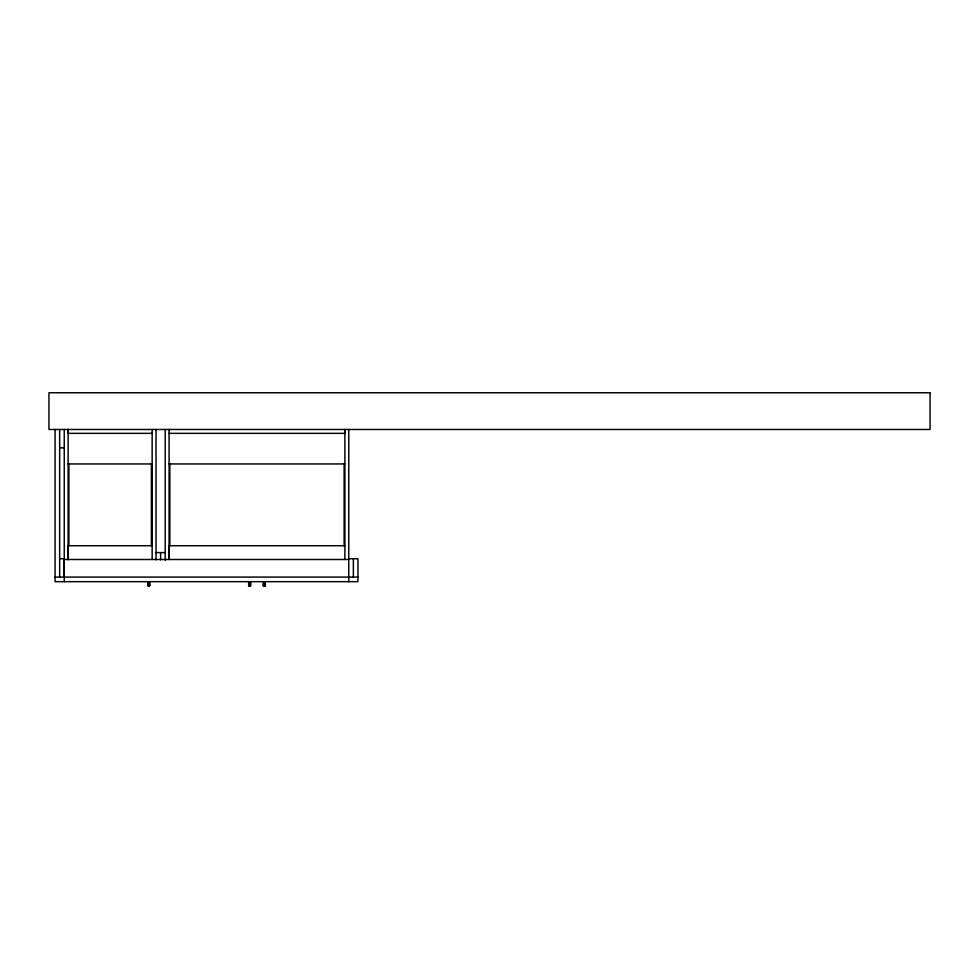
<?xml version="1.0" encoding="UTF-8"?>
<svg xmlns="http://www.w3.org/2000/svg" width="979" height="979" viewBox="0 0 979 979"><rect width="100%" height="100%" fill="white"/><g stroke="black" fill="none" stroke-linecap="round" stroke-linejoin="round"><path stroke-width="1.47" d="M64.247 577.084L64.247 558.728L59.658 558.728M68.126 559.67L68.126 429.475L68.126 433.354L152.149 433.354M169.086 558.838L169.086 545.731L344.889 545.731M149.395 586.14L147.658 585.846L148.233 584.904M148.759 586.237L147.853 585.136M149.665 585.785L149.285 584.904M148.123 584.793L149.848 585.075L149.285 586.017M248.458 585.466C250.196 583.411 251.799 587.057 248.813 585.785C248.935 582.713 252.986 587.4 248.629 585.846M264.881 586.14L263.155 585.846L263.73 584.904M263.73 586.017L263.339 585.136M265.162 585.785L264.783 584.904M263.62 584.793L265.517 585.466L264.257 586.237M169.086 433.354L344.889 433.354L344.889 429.475L344.889 559.498M59.658 447.831L64.247 447.831M68.126 463.948L152.149 463.948M169.086 463.948L344.889 463.948M152.149 545.731L68.126 545.731L68.126 559.498M156.028 552.609L165.206 552.609M348.769 558.728L357.947 558.728L357.947 581.673L55.069 581.673L55.069 429.475M64.247 559.498L348.769 559.498M55.069 577.084L357.947 577.084M353.358 558.728L353.358 577.084M348.769 429.475L348.769 581.673M344.131 463.765L344.131 545.903M265.297 581.661L265.297 585.038M264.257 581.661L264.257 584.818M263.216 581.661L263.216 585.038M250.759 581.661L250.759 585.038M249.718 581.661L249.718 584.818M248.678 581.661L248.678 585.038M169.844 463.765L169.844 545.903M169.086 429.475L169.086 559.498M165.206 429.475L165.206 560.257M160.617 552.609L160.617 559.817M156.028 429.475L156.028 559.817M152.149 429.475L152.149 559.498M151.39 463.765L151.39 545.903M149.799 581.661L149.799 585.038M148.759 581.661L148.759 584.818M147.719 581.661L147.719 585.038M68.885 463.765L68.885 545.903M64.247 429.475L64.247 581.673M59.658 429.475L59.658 577.084M930.05 392.763L48.95 392.763L48.95 429.475L930.05 429.475L930.05 392.763"/></g></svg>
